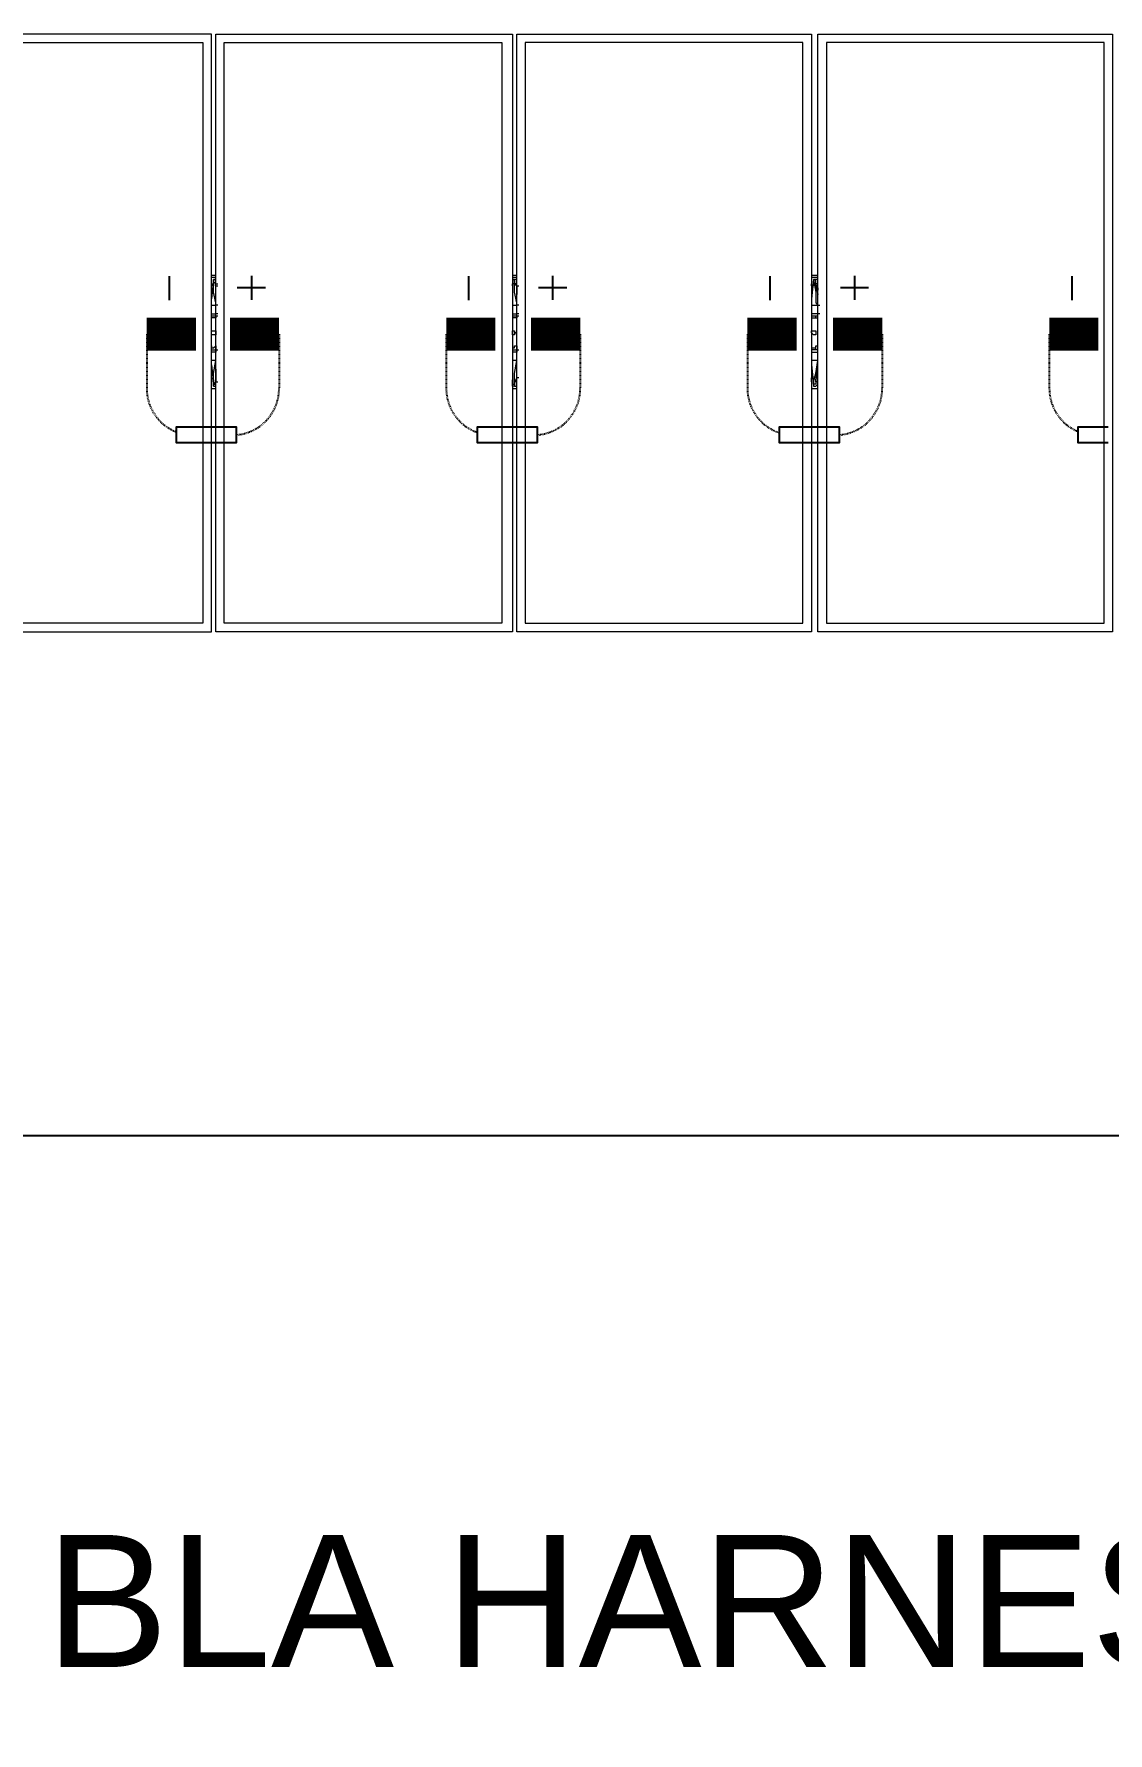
# Model space of a CAD drawing. Header units: feet. Extents: x -13743 to 68376, y -48 to 67763.
# Drawn here: x 5021.5 to 5184.1, y 9194.3 to 9451.6 of the extents above; entities that cross this region are included whole.
import ezdxf
from ezdxf import colors
from ezdxf.entities.mleader import LeaderData, LeaderLine
from ezdxf.lldxf.tags import DXFTag
from ezdxf.math import Vec2, Vec3

# ---------------------------------------------------------------- set-up
doc = ezdxf.new("R2010")
doc.units = ezdxf.units.FT
doc.header["$MEASUREMENT"] = 0
doc.linetypes.add('HIDDEN', pattern=[0.375, 0.25, -0.125])
for name, color, linetype in [('E-DC HARNESS-NEG', 170, 'DC HARNESS CABLE'), ('E-HARN-COMP', 8, 'Continuous'), ('E-TRNK-CABL-NEG', 6, 'HIDDEN'), ('E-TRUNK-CABLE-POS', 6, 'HIDDEN'), ('G-ANNO-TEXT', 1, 'Continuous'), ('Polarity-Text', 7, 'Continuous')]:
    doc.layers.add(name, color=color, linetype=linetype)
doc.styles.add('NEI-A', font='arial.ttf')
doc.styles.get("Standard").update_dxf_attribs({"font": 'arial.ttf'})
tags = doc.linetypes.add('DC HARNESS CABLE', pattern='A,0.5,-0.2,["DH",Standard,S=0.1,R=0,X=-0.1,Y=-0.05],-0.2', length=0.9).pattern_tags.tags
tags[6] = DXFTag(74, 10)

# ---------------------------------------------------------------- blocks, each defined once
blk = doc.blocks.new('A$C4742fff2')
at = {"lineweight": 5}
for points in [[(14.2261, 0.4666), (14.2261, 0), (14.4577, 0), (14.4577, 0.4666)], [(14.6927, 0), (14.4611, 0), (14.4611, 0.4666), (14.6927, 0.4666)], [(14.9261, 0), (14.6961, 0), (14.6961, 0.4666), (14.9261, 0.4666)], [(14.9311, 0.4666), (15.161, 0.4666), (15.161, 0), (14.9311, 0)], [(14.2344, 0.46), (14.4511, 0.46), (14.4511, 0.0067), (14.2344, 0.0067)], [(14.4677, 0.0067), (14.4677, 0.46), (14.6844, 0.46), (14.6844, 0.0067)], [(14.9194, 0.46), (14.7027, 0.46), (14.7027, 0.0067), (14.9194, 0.0067)], [(15.1544, 0.46), (14.9377, 0.46), (14.9377, 0.0067), (15.1544, 0.0067)], [(14.4594, 0.235), (14.4611, 0.235), (14.4611, 0.2317), (14.4577, 0.2317), (14.4577, 0.2333), (14.4577, 0.235)], [(14.6927, 0.235), (14.6944, 0.235), (14.6944, 0.2333), (14.6961, 0.2333), (14.6944, 0.2333), (14.6944, 0.2317), (14.6927, 0.2317), (14.6927, 0.2333)], [(14.9277, 0.235), (14.9294, 0.235), (14.9294, 0.2317), (14.9277, 0.2317), (14.9261, 0.2333), (14.9261, 0.235)]]:
    blk.add_lwpolyline(points, close=True, dxfattribs=at)
for points in [[(14.4577, 0.2783), (14.4611, 0.2783)], [(14.4611, 0.27), (14.4611, 0.2717), (14.4594, 0.2733), (14.4594, 0.275), (14.4611, 0.275)], [(14.4627, 0.255), (14.4611, 0.255), (14.4611, 0.2567), (14.4594, 0.265), (14.4594, 0.275)], [(14.4594, 0.2733), (14.4594, 0.27)], [(14.6927, 0.2783), (14.6961, 0.2783)], [(14.6927, 0.275), (14.6944, 0.275), (14.6927, 0.275)], [(14.6927, 0.2733), (14.6927, 0.27)], [(14.6961, 0.275), (14.6944, 0.275), (14.6944, 0.2717), (14.6961, 0.27)], [(14.6977, 0.255), (14.6961, 0.255), (14.6961, 0.2567), (14.6944, 0.265), (14.6944, 0.275)], [(14.9261, 0.2783), (14.9311, 0.2783)], [(14.9294, 0.27), (14.9294, 0.2717), (14.9294, 0.275), (14.9277, 0.275), (14.9294, 0.275), (14.9277, 0.275), (14.9294, 0.265), (14.9294, 0.2567), (14.9311, 0.255), (14.9327, 0.255)], [(14.9277, 0.2733), (14.9277, 0.27)], [(14.4627, 0.2483), (14.4611, 0.2483), (14.4611, 0.255)], [(14.6977, 0.2483), (14.6961, 0.2483), (14.6961, 0.255)], [(14.9327, 0.2483), (14.9311, 0.2483), (14.9311, 0.255)], [(14.4577, 0.2483), (14.4611, 0.2483)], [(14.4577, 0.2467), (14.4611, 0.2467), (14.4627, 0.2467)], [(14.4611, 0.2467), (14.4611, 0.245), (14.4577, 0.245)], [(14.6927, 0.2483), (14.6961, 0.2483)], [(14.6927, 0.2467), (14.6961, 0.2467), (14.6977, 0.2467)], [(14.6961, 0.2467), (14.6961, 0.245), (14.6927, 0.245)], [(14.9311, 0.2483), (14.9294, 0.2483), (14.9261, 0.2483)], [(14.9261, 0.2467), (14.9294, 0.2467), (14.9311, 0.2467)], [(14.9261, 0.245), (14.9294, 0.245), (14.9311, 0.245)], [(14.9294, 0.245), (14.9294, 0.2467)], [(14.4577, 0.2233), (14.4577, 0.2217), (14.4594, 0.2217), (14.4611, 0.2233), (14.4611, 0.22), (14.4611, 0.2183)], [(14.4577, 0.22), (14.4611, 0.22), (14.4627, 0.22)], [(14.4611, 0.1983), (14.4611, 0.195), (14.4594, 0.1933), (14.4594, 0.1917), (14.4594, 0.1933), (14.4594, 0.2017), (14.4611, 0.2117), (14.4611, 0.2183), (14.4577, 0.2183)], [(14.6927, 0.2233), (14.6927, 0.2217), (14.6944, 0.2217), (14.6944, 0.2233), (14.6961, 0.2233), (14.6961, 0.22), (14.6961, 0.2183)], [(14.6927, 0.22), (14.6961, 0.22), (14.6977, 0.22)], [(14.6927, 0.1933), (14.6944, 0.1933), (14.6944, 0.2017), (14.6961, 0.2117), (14.6961, 0.2183), (14.6927, 0.2183)], [(14.9261, 0.2233), (14.9261, 0.2217), (14.9294, 0.2217), (14.9294, 0.2233), (14.9311, 0.2233)], [(14.9294, 0.1933), (14.9277, 0.1933), (14.9277, 0.195), (14.9294, 0.2017), (14.9311, 0.2117), (14.9311, 0.2183), (14.9311, 0.22), (14.9294, 0.22), (14.9261, 0.22)], [(14.9261, 0.2183), (14.9294, 0.2183), (14.9311, 0.2183)], [(14.9294, 0.22), (14.9294, 0.2233)], [(14.4577, 0.19), (14.4611, 0.19)], [(14.4594, 0.1967), (14.4594, 0.1933), (14.4611, 0.1933)], [(14.4594, 0.1917), (14.4611, 0.1917)], [(14.6961, 0.1983), (14.6944, 0.195), (14.6944, 0.1917), (14.6927, 0.1917), (14.6927, 0.1933), (14.6927, 0.1967)], [(14.6927, 0.19), (14.6961, 0.19)], [(14.9261, 0.19), (14.9311, 0.19)], [(14.9294, 0.1983), (14.9294, 0.195), (14.9294, 0.1933), (14.9277, 0.1933), (14.9277, 0.1917), (14.9294, 0.1917)], [(14.9277, 0.1967), (14.9277, 0.1933), (14.9277, 0.1917)]]:
    blk.add_lwpolyline(points, dxfattribs=at)
at = {"color": 8, "lineweight": 5, "true_color": 0x808080}
for points in [[(14.4577, 0.2767), (14.4611, 0.2767)], [(14.4611, 0.2733), (14.4611, 0.275), (14.4594, 0.275), (14.4577, 0.26)], [(14.4577, 0.2717), (14.4577, 0.27), (14.4577, 0.2717), (14.4594, 0.2717)], [(14.4594, 0.2733), (14.4594, 0.2733)], [(14.4611, 0.2633), (14.4611, 0.2717), (14.4627, 0.2717)], [(14.4611, 0.2667), (14.4611, 0.27), (14.4627, 0.27)], [(14.6927, 0.2767), (14.6961, 0.2767)], [(14.6927, 0.275), (14.6927, 0.26)], [(14.6927, 0.2733), (14.6927, 0.2733)], [(14.6961, 0.2717), (14.6944, 0.2717), (14.6927, 0.2717), (14.6927, 0.27), (14.6927, 0.2717)], [(14.6961, 0.2733), (14.6961, 0.275), (14.6944, 0.275)], [(14.6944, 0.2717), (14.6961, 0.27), (14.6961, 0.2633)], [(14.6961, 0.2667), (14.6961, 0.27), (14.6977, 0.27)], [(14.9261, 0.2767), (14.9311, 0.2767)], [(14.9311, 0.2733), (14.9311, 0.275), (14.9277, 0.275), (14.9261, 0.26)], [(14.9261, 0.2717), (14.9261, 0.2717)], [(14.9277, 0.2733), (14.9277, 0.2733)], [(14.9311, 0.2717), (14.9294, 0.2717), (14.9294, 0.27), (14.9311, 0.2633)], [(14.9311, 0.27), (14.9294, 0.27), (14.9311, 0.2683), (14.9311, 0.2667)], [(14.4577, 0.255), (14.4611, 0.255)], [(14.6927, 0.255), (14.6961, 0.255)], [(14.9261, 0.255), (14.9311, 0.255)], [(14.4611, 0.2117), (14.4577, 0.2117)], [(14.4577, 0.2083), (14.4594, 0.1933)], [(14.4611, 0.205), (14.4611, 0.195), (14.4627, 0.195)], [(14.4611, 0.1983), (14.4611, 0.2)], [(14.6961, 0.2117), (14.6927, 0.2117)], [(14.6927, 0.2083), (14.6927, 0.1933)], [(14.6961, 0.195), (14.6944, 0.195), (14.6961, 0.1967), (14.6961, 0.205)], [(14.6977, 0.1983), (14.6961, 0.1983), (14.6961, 0.2)], [(14.9311, 0.2117), (14.9261, 0.2117)], [(14.9261, 0.2083), (14.9277, 0.1933)], [(14.9311, 0.195), (14.9294, 0.195), (14.9294, 0.1967), (14.9311, 0.205)], [(14.9311, 0.1983), (14.9294, 0.1983), (14.9311, 0.1983), (14.9311, 0.2)], [(14.4577, 0.1983), (14.4577, 0.195), (14.4577, 0.1967)], [(14.4577, 0.19), (14.4611, 0.19)], [(14.4594, 0.1917), (14.4611, 0.1917), (14.4611, 0.1933)], [(14.4594, 0.1933), (14.4594, 0.1933)], [(14.6927, 0.1983), (14.6927, 0.195), (14.6927, 0.1967)], [(14.6927, 0.1933), (14.6927, 0.1933)], [(14.6927, 0.19), (14.6961, 0.19)], [(14.6944, 0.1917), (14.6961, 0.1917), (14.6961, 0.1933)], [(14.9261, 0.1967), (14.9261, 0.195), (14.9261, 0.1983)], [(14.9261, 0.19), (14.9311, 0.19)], [(14.9277, 0.195), (14.9277, 0.195)], [(14.9277, 0.1917), (14.9294, 0.1917), (14.9311, 0.1933)], [(14.9277, 0.1933), (14.9277, 0.1933)]]:
    blk.add_lwpolyline(points, dxfattribs=at)
blk.add_lwpolyline([(14.9261, 0.2717), (14.9261, 0.27)], close=True, dxfattribs=at)

msp = doc.modelspace()

# ---------------------------------------------------------------- linework, layer by layer
at = {"layer": 'E-DC HARNESS-NEG', "ltscale": 0.5}
msp.add_lwpolyline([(6048.78, 9284.74), (4177.99, 9284.73)], dxfattribs=at)
at = {"layer": 'E-HARN-COMP', "const_width": 5}
for points in [[(5038.54, 9406.14), (5045.99, 9406.14)], [(5051.14, 9406.14), (5058.6, 9406.14)], [(5083.9, 9406.14), (5091.35, 9406.14)], [(5096.75, 9406.14), (5104.2, 9406.14)], [(5129.51, 9406.14), (5136.96, 9406.14)], [(5142.47, 9406.14), (5149.93, 9406.14)], [(5175.23, 9406.14), (5182.68, 9406.14)]]:
    msp.add_lwpolyline(points, dxfattribs=at)
at = {"layer": 'E-HARN-COMP'}
for points in [[(5047.56, 9392.06), (5042.99, 9392.06), (5042.99, 9389.73), (5047.56, 9389.73)], [(5047.56, 9389.73), (5052.12, 9389.73), (5052.12, 9392.06), (5047.56, 9392.06)], [(5093.17, 9392.06), (5088.6, 9392.06), (5088.6, 9389.73), (5093.17, 9389.73)], [(5093.17, 9389.73), (5097.73, 9389.73), (5097.73, 9392.06), (5093.17, 9392.06)], [(5138.89, 9392.06), (5134.32, 9392.06), (5134.32, 9389.73), (5138.89, 9389.73)], [(5138.89, 9389.73), (5143.45, 9389.73), (5143.45, 9392.06), (5138.89, 9392.06)], [(5184.12, 9392.06), (5179.56, 9392.06), (5179.56, 9389.73), (5184.12, 9389.73)]]:
    msp.add_lwpolyline(points, dxfattribs=at)
at = {"layer": 'E-TRNK-CABL-NEG', "ltscale": 0.1}
for points in [[(5038.54, 9406.14), (5038.54, 9397.91, 0.308384), (5042.99, 9391.37, 0.308384)], [(5083.9, 9406.14), (5083.9, 9397.91, 0.318647), (5088.6, 9391.28, 0.318647)], [(5129.51, 9406.14), (5129.51, 9397.91, 0.323498), (5134.32, 9391.24, 0.323498)], [(5175.23, 9406.14), (5175.23, 9397.91, 0.303039), (5179.56, 9391.42, 0.303039)]]:
    msp.add_lwpolyline(points, format="xyb", dxfattribs=at)
at = {"layer": 'E-TRUNK-CABLE-POS', "ltscale": 0.1}
for points in [[(5058.6, 9406.14), (5058.6, 9397.91, -0.391396), (5052.12, 9390.9, -0.391396)], [(5104.2, 9406.14), (5104.2, 9397.91, -0.391396), (5097.73, 9390.9, -0.391396)], [(5149.93, 9406.14), (5149.93, 9397.91, -0.391396), (5143.45, 9390.9, -0.391396)]]:
    msp.add_lwpolyline(points, format="xyb", dxfattribs=at)
at = {"layer": 'Polarity-Text'}
for p, q in [((5041.94, 9414.92), (5041.94, 9411.3)), ((5054.4, 9414.99), (5054.4, 9411.37)), ((5087.3, 9414.92), (5087.3, 9411.3)), ((5100.01, 9414.99), (5100.01, 9411.37)), ((5132.9, 9414.92), (5132.9, 9411.3)), ((5145.73, 9414.99), (5145.73, 9411.37)), ((5178.63, 9414.92), (5178.63, 9411.3)), ((5056.54, 9413.18), (5052.26, 9413.18)), ((5102.15, 9413.18), (5097.87, 9413.18)), ((5147.87, 9413.18), (5143.59, 9413.18))]:
    msp.add_line(p, q, dxfattribs=at)

# ---------------------------------------------------------------- block references
at = {"xscale": 194.04614304, "yscale": 194.04614304, "zscale": 194.04614304}
msp.add_blockref('A$C4742fff2', (2242.87, 9361.08), dxfattribs=at)

# ---------------------------------------------------------------- next in the draw order: leaders
at = {"layer": 'G-ANNO-TEXT'}
ml = msp.add_multileader_mtext('Standard', dxfattribs=at)
ml.set_content('(TYP.) BLA HARNESS CONNECTORS', color=256, style='NEI-A')
ml.set_leader_properties()
ml.build(insert=Vec2(0, 0))
ml.multileader.update_dxf_attribs({"dogleg_length": 0.36, "arrow_head_size": 22.51})
ctx = ml.context
ctx.base_point, ctx.char_height, ctx.arrow_head_size, ctx.landing_gap_size, ctx.plane_origin = Vec3(4911.69, 9211.33), 20, 22.51, 23.05, Vec3(11250.24, 3421.35)
notes = []
notes.append((ctx, [(0, (1, 1, 0), (4865.59, 9211.33), (1, 0), 46.1, [(0, [(4849.7, 9324.44), (4869.71, 9296.81)], 0, [])])]))
ctx.mtext.insert, ctx.mtext.width, ctx.mtext.flow_direction = Vec3(4934.74, 9224.27), 489.3132, 5
ctx.mtext.has_bg_fill, ctx.mtext.bg_color, ctx.mtext.bg_scale_factor, ctx.mtext.bg_transparency, ctx.mtext.use_window_bg_color = 1, -1073741824, 1.5, 0, 1
for ctx, leaders in notes:
    for number, flags, end, landing, length, lines in leaders:
        leader = LeaderData()
        leader.index, (leader.has_last_leader_line, leader.has_dogleg_vector, leader.attachment_direction) = number, flags
        leader.last_leader_point, leader.dogleg_vector, leader.dogleg_length = Vec3(end), Vec3(landing), length
        for number, points, colour, breaks in lines:
            line = LeaderLine()
            line.index, line.vertices, line.color, line.breaks = number, Vec3.list(points), colors.encode_raw_color(colour), breaks
            leader.lines.append(line)
        ctx.leaders.append(leader)

doc.saveas('drawing.dxf')
